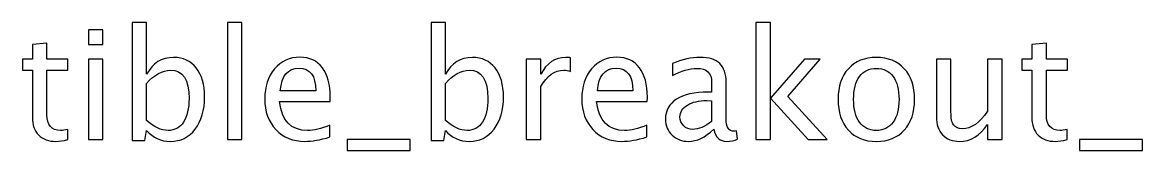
# Model space of a CAD drawing. Header units: centimetres. Extents: x -35.9 to 35.9, y -2.8 to 14.1.
# Drawn here: x 7.66 to 17.07, y 13.08 to 14.15 of the extents above; entities that cross this region are included whole.
import ezdxf

# ---------------------------------------------------------------- set-up
doc = ezdxf.new("R2010")
doc.units = ezdxf.units.CM
doc.header["$MEASUREMENT"] = 0
doc.layers.add('Layer 1', color=7, linetype='Continuous')

msp = doc.modelspace()

# ---------------------------------------------------------------- linework, layer by layer
at = {"layer": 'Layer 1'}
for points, knots in [([(8.58466, 13.16282), (8.58466, 13.16282), (8.58466, 14.14961), (8.58466, 14.14961), (8.58466, 14.14961), (8.58466, 14.14961), (8.70658, 14.14961), (8.70658, 14.14961), (8.70658, 14.14961), (8.70658, 14.14961), (8.70658, 13.71633), (8.70658, 13.71633), (8.70658, 13.71633), (8.75653, 13.81052), (8.83168, 13.85751), (8.93179, 13.85751), (8.93179, 13.85751), (9.01286, 13.85751), (9.07657, 13.82809), (9.12314, 13.76903), (9.12314, 13.76903), (9.16971, 13.70998), (9.19299, 13.62933), (9.19299, 13.5271), (9.19299, 13.5271), (9.19299, 13.41576), (9.16653, 13.3258), (9.11383, 13.25765), (9.11383, 13.25765), (9.06112, 13.18928), (8.9917, 13.1552), (8.90576, 13.1552), (8.90576, 13.1552), (8.82596, 13.1552), (8.7595, 13.18568), (8.70658, 13.24685), (8.70658, 13.24685), (8.70658, 13.24685), (8.69176, 13.16282), (8.69176, 13.16282), (8.69176, 13.16282), (8.69176, 13.16282), (8.58466, 13.16282), (8.58466, 13.16282)], [0, 0, 0, 0, 0.0833333, 0.0833333, 0.0833333, 0.0833333, 0.1666667, 0.1666667, 0.1666667, 0.1666667, 0.25, 0.25, 0.25, 0.25, 0.3333333, 0.3333333, 0.3333333, 0.3333333, 0.4166667, 0.4166667, 0.4166667, 0.4166667, 0.5, 0.5, 0.5, 0.5, 0.5833333, 0.5833333, 0.5833333, 0.5833333, 0.6666667, 0.6666667, 0.6666667, 0.6666667, 0.75, 0.75, 0.75, 0.75, 0.8333333, 0.8333333, 0.8333333, 0.8333333, 1, 1, 1, 1]), ([(9.38391, 13.17044), (9.38391, 13.17044), (9.38391, 14.14961), (9.38391, 14.14961), (9.38391, 14.14961), (9.38391, 14.14961), (9.50583, 14.14961), (9.50583, 14.14961), (9.50583, 14.14961), (9.50583, 14.14961), (9.50583, 13.17044), (9.50583, 13.17044), (9.50583, 13.17044), (9.50583, 13.17044), (9.38391, 13.17044), (9.38391, 13.17044)], [0, 0, 0, 0, 0.2, 0.2, 0.2, 0.2, 0.4, 0.4, 0.4, 0.4, 0.6, 0.6, 0.6, 0.6, 1, 1, 1, 1]), ([(11.09354, 13.16282), (11.09354, 13.16282), (11.09354, 14.14961), (11.09354, 14.14961), (11.09354, 14.14961), (11.09354, 14.14961), (11.21546, 14.14961), (11.21546, 14.14961), (11.21546, 14.14961), (11.21546, 14.14961), (11.21546, 13.71633), (11.21546, 13.71633), (11.21546, 13.71633), (11.26541, 13.81052), (11.34056, 13.85751), (11.44067, 13.85751), (11.44067, 13.85751), (11.52174, 13.85751), (11.58545, 13.82809), (11.63202, 13.76903), (11.63202, 13.76903), (11.67859, 13.70998), (11.70187, 13.62933), (11.70187, 13.5271), (11.70187, 13.5271), (11.70187, 13.41576), (11.67541, 13.3258), (11.62271, 13.25765), (11.62271, 13.25765), (11.57, 13.18928), (11.50058, 13.1552), (11.41464, 13.1552), (11.41464, 13.1552), (11.33484, 13.1552), (11.26838, 13.18568), (11.21546, 13.24685), (11.21546, 13.24685), (11.21546, 13.24685), (11.20064, 13.16282), (11.20064, 13.16282), (11.20064, 13.16282), (11.20064, 13.16282), (11.09354, 13.16282), (11.09354, 13.16282)], [0, 0, 0, 0, 0.0833333, 0.0833333, 0.0833333, 0.0833333, 0.1666667, 0.1666667, 0.1666667, 0.1666667, 0.25, 0.25, 0.25, 0.25, 0.3333333, 0.3333333, 0.3333333, 0.3333333, 0.4166667, 0.4166667, 0.4166667, 0.4166667, 0.5, 0.5, 0.5, 0.5, 0.5833333, 0.5833333, 0.5833333, 0.5833333, 0.6666667, 0.6666667, 0.6666667, 0.6666667, 0.75, 0.75, 0.75, 0.75, 0.8333333, 0.8333333, 0.8333333, 0.8333333, 1, 1, 1, 1]), ([(13.82128, 13.17044), (13.82128, 13.17044), (13.82128, 14.14961), (13.82128, 14.14961), (13.82128, 14.14961), (13.82128, 14.14961), (13.9432, 14.14961), (13.9432, 14.14961), (13.9432, 14.14961), (13.9432, 14.14961), (13.9432, 13.51694), (13.9432, 13.51694), (13.9432, 13.51694), (13.9432, 13.51694), (14.22895, 13.84354), (14.22895, 13.84354), (14.22895, 13.84354), (14.22895, 13.84354), (14.36061, 13.84354), (14.36061, 13.84354), (14.36061, 13.84354), (14.36061, 13.84354), (14.08756, 13.52943), (14.08756, 13.52943), (14.08756, 13.52943), (14.08756, 13.52943), (14.41776, 13.17044), (14.41776, 13.17044), (14.41776, 13.17044), (14.41776, 13.17044), (14.2607, 13.17044), (14.2607, 13.17044), (14.2607, 13.17044), (14.2607, 13.17044), (13.9432, 13.51567), (13.9432, 13.51567), (13.9432, 13.51567), (13.9432, 13.51567), (13.9432, 13.17044), (13.9432, 13.17044), (13.9432, 13.17044), (13.9432, 13.17044), (13.82128, 13.17044), (13.82128, 13.17044)], [0, 0, 0, 0, 0.0833333, 0.0833333, 0.0833333, 0.0833333, 0.1666667, 0.1666667, 0.1666667, 0.1666667, 0.25, 0.25, 0.25, 0.25, 0.3333333, 0.3333333, 0.3333333, 0.3333333, 0.4166667, 0.4166667, 0.4166667, 0.4166667, 0.5, 0.5, 0.5, 0.5, 0.5833333, 0.5833333, 0.5833333, 0.5833333, 0.6666667, 0.6666667, 0.6666667, 0.6666667, 0.75, 0.75, 0.75, 0.75, 0.8333333, 0.8333333, 0.8333333, 0.8333333, 1, 1, 1, 1]), ([(8.21763, 13.96673), (8.21763, 13.96673), (8.21763, 14.08865), (8.21763, 14.08865), (8.21763, 14.08865), (8.21763, 14.08865), (8.33955, 14.08865), (8.33955, 14.08865), (8.33955, 14.08865), (8.33955, 14.08865), (8.33955, 13.96673), (8.33955, 13.96673), (8.33955, 13.96673), (8.33955, 13.96673), (8.21763, 13.96673), (8.21763, 13.96673)], [0, 0, 0, 0, 0.2, 0.2, 0.2, 0.2, 0.4, 0.4, 0.4, 0.4, 0.6, 0.6, 0.6, 0.6, 1, 1, 1, 1]), ([(8.04364, 13.17065), (8.00596, 13.16028), (7.97316, 13.1552), (7.94543, 13.1552), (7.94543, 13.1552), (7.8832, 13.1552), (7.83473, 13.17298), (7.80001, 13.20854), (7.80001, 13.20854), (7.76509, 13.2441), (7.74773, 13.29342), (7.74773, 13.35671), (7.74773, 13.35671), (7.74773, 13.35671), (7.74773, 13.7521), (7.74773, 13.7521), (7.74773, 13.7521), (7.74773, 13.7521), (7.66349, 13.7521), (7.66349, 13.7521), (7.66349, 13.7521), (7.66349, 13.7521), (7.66349, 13.84354), (7.66349, 13.84354), (7.66349, 13.84354), (7.66349, 13.84354), (7.74773, 13.84354), (7.74773, 13.84354), (7.74773, 13.84354), (7.74773, 13.84354), (7.74773, 13.96525), (7.74773, 13.96525), (7.74773, 13.96525), (7.74773, 13.96525), (7.86965, 13.97689), (7.86965, 13.97689), (7.86965, 13.97689), (7.86965, 13.97689), (7.86965, 13.84354), (7.86965, 13.84354), (7.86965, 13.84354), (7.86965, 13.84354), (8.04618, 13.84354), (8.04618, 13.84354), (8.04618, 13.84354), (8.04618, 13.84354), (8.04618, 13.7521), (8.04618, 13.7521), (8.04618, 13.7521), (8.04618, 13.7521), (7.86965, 13.7521), (7.86965, 13.7521), (7.86965, 13.7521), (7.86965, 13.7521), (7.86965, 13.37872), (7.86965, 13.37872), (7.86965, 13.37872), (7.86965, 13.29067), (7.90796, 13.24664), (7.98437, 13.24664), (7.98437, 13.24664), (8.00067, 13.24664), (8.02036, 13.24939), (8.04364, 13.25468), (8.04364, 13.25468), (8.04364, 13.25468), (8.04364, 13.17065), (8.04364, 13.17065)], [0, 0, 0, 0, 0.0555556, 0.0555556, 0.0555556, 0.0555556, 0.1111111, 0.1111111, 0.1111111, 0.1111111, 0.1666667, 0.1666667, 0.1666667, 0.1666667, 0.2222222, 0.2222222, 0.2222222, 0.2222222, 0.2777778, 0.2777778, 0.2777778, 0.2777778, 0.3333333, 0.3333333, 0.3333333, 0.3333333, 0.3888889, 0.3888889, 0.3888889, 0.3888889, 0.4444444, 0.4444444, 0.4444444, 0.4444444, 0.5, 0.5, 0.5, 0.5, 0.5555556, 0.5555556, 0.5555556, 0.5555556, 0.6111111, 0.6111111, 0.6111111, 0.6111111, 0.6666667, 0.6666667, 0.6666667, 0.6666667, 0.7222222, 0.7222222, 0.7222222, 0.7222222, 0.7777778, 0.7777778, 0.7777778, 0.7777778, 0.8333333, 0.8333333, 0.8333333, 0.8333333, 0.8888889, 0.8888889, 0.8888889, 0.8888889, 1, 1, 1, 1]), ([(16.43304, 13.17065), (16.39536, 13.16028), (16.36256, 13.1552), (16.33483, 13.1552), (16.33483, 13.1552), (16.2726, 13.1552), (16.22413, 13.17298), (16.18941, 13.20854), (16.18941, 13.20854), (16.15449, 13.2441), (16.13713, 13.29342), (16.13713, 13.35671), (16.13713, 13.35671), (16.13713, 13.35671), (16.13713, 13.7521), (16.13713, 13.7521), (16.13713, 13.7521), (16.13713, 13.7521), (16.05289, 13.7521), (16.05289, 13.7521), (16.05289, 13.7521), (16.05289, 13.7521), (16.05289, 13.84354), (16.05289, 13.84354), (16.05289, 13.84354), (16.05289, 13.84354), (16.13713, 13.84354), (16.13713, 13.84354), (16.13713, 13.84354), (16.13713, 13.84354), (16.13713, 13.96525), (16.13713, 13.96525), (16.13713, 13.96525), (16.13713, 13.96525), (16.25905, 13.97689), (16.25905, 13.97689), (16.25905, 13.97689), (16.25905, 13.97689), (16.25905, 13.84354), (16.25905, 13.84354), (16.25905, 13.84354), (16.25905, 13.84354), (16.43558, 13.84354), (16.43558, 13.84354), (16.43558, 13.84354), (16.43558, 13.84354), (16.43558, 13.7521), (16.43558, 13.7521), (16.43558, 13.7521), (16.43558, 13.7521), (16.25905, 13.7521), (16.25905, 13.7521), (16.25905, 13.7521), (16.25905, 13.7521), (16.25905, 13.37872), (16.25905, 13.37872), (16.25905, 13.37872), (16.25905, 13.29067), (16.29736, 13.24664), (16.37377, 13.24664), (16.37377, 13.24664), (16.39007, 13.24664), (16.40976, 13.24939), (16.43304, 13.25468), (16.43304, 13.25468), (16.43304, 13.25468), (16.43304, 13.17065), (16.43304, 13.17065)], [0, 0, 0, 0, 0.0555556, 0.0555556, 0.0555556, 0.0555556, 0.1111111, 0.1111111, 0.1111111, 0.1111111, 0.1666667, 0.1666667, 0.1666667, 0.1666667, 0.2222222, 0.2222222, 0.2222222, 0.2222222, 0.2777778, 0.2777778, 0.2777778, 0.2777778, 0.3333333, 0.3333333, 0.3333333, 0.3333333, 0.3888889, 0.3888889, 0.3888889, 0.3888889, 0.4444444, 0.4444444, 0.4444444, 0.4444444, 0.5, 0.5, 0.5, 0.5, 0.5555556, 0.5555556, 0.5555556, 0.5555556, 0.6111111, 0.6111111, 0.6111111, 0.6111111, 0.6666667, 0.6666667, 0.6666667, 0.6666667, 0.7222222, 0.7222222, 0.7222222, 0.7222222, 0.7777778, 0.7777778, 0.7777778, 0.7777778, 0.8333333, 0.8333333, 0.8333333, 0.8333333, 0.8888889, 0.8888889, 0.8888889, 0.8888889, 1, 1, 1, 1]), ([(8.21763, 13.17044), (8.21763, 13.17044), (8.21763, 13.84354), (8.21763, 13.84354), (8.21763, 13.84354), (8.21763, 13.84354), (8.33955, 13.84354), (8.33955, 13.84354), (8.33955, 13.84354), (8.33955, 13.84354), (8.33955, 13.17044), (8.33955, 13.17044), (8.33955, 13.17044), (8.33955, 13.17044), (8.21763, 13.17044), (8.21763, 13.17044)], [0, 0, 0, 0, 0.2, 0.2, 0.2, 0.2, 0.4, 0.4, 0.4, 0.4, 0.6, 0.6, 0.6, 0.6, 1, 1, 1, 1]), ([(10.24497, 13.19203), (10.16306, 13.16748), (10.09299, 13.1552), (10.03457, 13.1552), (10.03457, 13.1552), (9.93488, 13.1552), (9.85381, 13.18822), (9.79137, 13.25405), (9.79137, 13.25405), (9.72893, 13.31988), (9.6976, 13.40518), (9.6976, 13.51017), (9.6976, 13.51017), (9.6976, 13.61198), (9.72512, 13.69559), (9.78036, 13.76099), (9.78036, 13.76099), (9.83561, 13.82618), (9.9063, 13.85878), (9.99245, 13.85878), (9.99245, 13.85878), (10.07394, 13.85878), (10.13702, 13.82978), (10.18147, 13.77179), (10.18147, 13.77179), (10.22592, 13.71379), (10.24815, 13.63166), (10.24815, 13.52519), (10.24815, 13.52519), (10.24815, 13.52519), (10.24751, 13.48794), (10.24751, 13.48794), (10.24751, 13.48794), (10.24751, 13.48794), (9.82206, 13.48794), (9.82206, 13.48794), (9.82206, 13.48794), (9.83984, 13.32707), (9.91837, 13.24664), (10.05743, 13.24664), (10.05743, 13.24664), (10.10845, 13.24664), (10.17089, 13.26103), (10.24497, 13.28982), (10.24497, 13.28982), (10.24497, 13.28982), (10.24497, 13.19203), (10.24497, 13.19203)], [0, 0, 0, 0, 0.0769231, 0.0769231, 0.0769231, 0.0769231, 0.1538462, 0.1538462, 0.1538462, 0.1538462, 0.2307692, 0.2307692, 0.2307692, 0.2307692, 0.3076923, 0.3076923, 0.3076923, 0.3076923, 0.3846154, 0.3846154, 0.3846154, 0.3846154, 0.4615385, 0.4615385, 0.4615385, 0.4615385, 0.5384615, 0.5384615, 0.5384615, 0.5384615, 0.6153846, 0.6153846, 0.6153846, 0.6153846, 0.6923077, 0.6923077, 0.6923077, 0.6923077, 0.7692308, 0.7692308, 0.7692308, 0.7692308, 0.8461538, 0.8461538, 0.8461538, 0.8461538, 1, 1, 1, 1]), ([(11.89279, 13.17044), (11.89279, 13.17044), (11.89279, 13.84354), (11.89279, 13.84354), (11.89279, 13.84354), (11.89279, 13.84354), (12.01471, 13.84354), (12.01471, 13.84354), (12.01471, 13.84354), (12.01471, 13.84354), (12.01471, 13.71633), (12.01471, 13.71633), (12.01471, 13.71633), (12.06318, 13.81052), (12.13346, 13.85751), (12.22574, 13.85751), (12.22574, 13.85751), (12.23823, 13.85751), (12.25135, 13.85645), (12.2649, 13.85434), (12.2649, 13.85434), (12.2649, 13.85434), (12.2649, 13.74025), (12.2649, 13.74025), (12.2649, 13.74025), (12.24373, 13.74723), (12.22511, 13.75083), (12.20902, 13.75083), (12.20902, 13.75083), (12.13155, 13.75083), (12.06678, 13.70511), (12.01471, 13.61346), (12.01471, 13.61346), (12.01471, 13.61346), (12.01471, 13.17044), (12.01471, 13.17044), (12.01471, 13.17044), (12.01471, 13.17044), (11.89279, 13.17044), (11.89279, 13.17044)], [0, 0, 0, 0, 0.0909091, 0.0909091, 0.0909091, 0.0909091, 0.1818182, 0.1818182, 0.1818182, 0.1818182, 0.2727273, 0.2727273, 0.2727273, 0.2727273, 0.3636364, 0.3636364, 0.3636364, 0.3636364, 0.4545455, 0.4545455, 0.4545455, 0.4545455, 0.5454545, 0.5454545, 0.5454545, 0.5454545, 0.6363636, 0.6363636, 0.6363636, 0.6363636, 0.7272727, 0.7272727, 0.7272727, 0.7272727, 0.8181818, 0.8181818, 0.8181818, 0.8181818, 1, 1, 1, 1]), ([(12.90646, 13.19203), (12.82455, 13.16748), (12.75448, 13.1552), (12.69606, 13.1552), (12.69606, 13.1552), (12.59637, 13.1552), (12.5153, 13.18822), (12.45286, 13.25405), (12.45286, 13.25405), (12.39042, 13.31988), (12.35909, 13.40518), (12.35909, 13.51017), (12.35909, 13.51017), (12.35909, 13.61198), (12.38661, 13.69559), (12.44185, 13.76099), (12.44185, 13.76099), (12.4971, 13.82618), (12.56779, 13.85878), (12.65394, 13.85878), (12.65394, 13.85878), (12.73543, 13.85878), (12.79851, 13.82978), (12.84296, 13.77179), (12.84296, 13.77179), (12.88741, 13.71379), (12.90964, 13.63166), (12.90964, 13.52519), (12.90964, 13.52519), (12.90964, 13.52519), (12.909, 13.48794), (12.909, 13.48794), (12.909, 13.48794), (12.909, 13.48794), (12.48355, 13.48794), (12.48355, 13.48794), (12.48355, 13.48794), (12.50133, 13.32707), (12.57986, 13.24664), (12.71892, 13.24664), (12.71892, 13.24664), (12.76994, 13.24664), (12.83238, 13.26103), (12.90646, 13.28982), (12.90646, 13.28982), (12.90646, 13.28982), (12.90646, 13.19203), (12.90646, 13.19203)], [0, 0, 0, 0, 0.0769231, 0.0769231, 0.0769231, 0.0769231, 0.1538462, 0.1538462, 0.1538462, 0.1538462, 0.2307692, 0.2307692, 0.2307692, 0.2307692, 0.3076923, 0.3076923, 0.3076923, 0.3076923, 0.3846154, 0.3846154, 0.3846154, 0.3846154, 0.4615385, 0.4615385, 0.4615385, 0.4615385, 0.5384615, 0.5384615, 0.5384615, 0.5384615, 0.6153846, 0.6153846, 0.6153846, 0.6153846, 0.6923077, 0.6923077, 0.6923077, 0.6923077, 0.7692308, 0.7692308, 0.7692308, 0.7692308, 0.8461538, 0.8461538, 0.8461538, 0.8461538, 1, 1, 1, 1]), ([(13.46695, 13.25617), (13.39372, 13.18886), (13.32323, 13.1552), (13.2555, 13.1552), (13.2555, 13.1552), (13.19983, 13.1552), (13.15347, 13.17256), (13.11686, 13.20748), (13.11686, 13.20748), (13.08003, 13.24241), (13.06161, 13.28643), (13.06161, 13.33956), (13.06161, 13.33956), (13.06161, 13.41301), (13.09251, 13.46953), (13.15432, 13.5089), (13.15432, 13.5089), (13.21613, 13.54827), (13.30482, 13.56795), (13.42039, 13.56795), (13.42039, 13.56795), (13.42039, 13.56795), (13.44896, 13.56795), (13.44896, 13.56795), (13.44896, 13.56795), (13.44896, 13.56795), (13.44896, 13.64902), (13.44896, 13.64902), (13.44896, 13.64902), (13.44896, 13.72712), (13.40832, 13.76607), (13.32683, 13.76607), (13.32683, 13.76607), (13.26375, 13.76607), (13.19475, 13.74617), (13.12003, 13.70638), (13.12003, 13.70638), (13.12003, 13.70638), (13.12003, 13.80671), (13.12003, 13.80671), (13.12003, 13.80671), (13.20216, 13.84058), (13.27963, 13.85751), (13.35223, 13.85751), (13.35223, 13.85751), (13.42695, 13.85751), (13.48219, 13.84058), (13.51754, 13.8065), (13.51754, 13.8065), (13.5531, 13.77242), (13.57088, 13.71993), (13.57088, 13.64902), (13.57088, 13.64902), (13.57088, 13.64902), (13.57088, 13.34485), (13.57088, 13.34485), (13.57088, 13.34485), (13.57088, 13.27522), (13.59226, 13.24029), (13.63523, 13.24029), (13.63523, 13.24029), (13.64052, 13.24029), (13.64835, 13.24114), (13.65872, 13.24283), (13.65872, 13.24283), (13.65872, 13.24283), (13.6674, 13.1751), (13.6674, 13.1751), (13.6674, 13.1751), (13.63967, 13.16176), (13.60919, 13.1552), (13.57575, 13.1552), (13.57575, 13.1552), (13.51881, 13.1552), (13.48262, 13.18886), (13.46695, 13.25617)], [0, 0, 0, 0, 0.05, 0.05, 0.05, 0.05, 0.1, 0.1, 0.1, 0.1, 0.15, 0.15, 0.15, 0.15, 0.2, 0.2, 0.2, 0.2, 0.25, 0.25, 0.25, 0.25, 0.3, 0.3, 0.3, 0.3, 0.35, 0.35, 0.35, 0.35, 0.4, 0.4, 0.4, 0.4, 0.45, 0.45, 0.45, 0.45, 0.5, 0.5, 0.5, 0.5, 0.55, 0.55, 0.55, 0.55, 0.6, 0.6, 0.6, 0.6, 0.65, 0.65, 0.65, 0.65, 0.7, 0.7, 0.7, 0.7, 0.75, 0.75, 0.75, 0.75, 0.8, 0.8, 0.8, 0.8, 0.85, 0.85, 0.85, 0.85, 0.9, 0.9, 0.9, 0.9, 1, 1, 1, 1]), ([(14.83157, 13.1552), (14.73272, 13.1552), (14.65441, 13.18674), (14.59683, 13.24982), (14.59683, 13.24982), (14.53905, 13.31289), (14.51026, 13.39862), (14.51026, 13.50678), (14.51026, 13.50678), (14.51026, 13.61473), (14.53905, 13.70024), (14.59683, 13.76311), (14.59683, 13.76311), (14.65441, 13.82597), (14.73272, 13.85751), (14.83157, 13.85751), (14.83157, 13.85751), (14.93042, 13.85751), (15.00874, 13.82597), (15.06631, 13.76311), (15.06631, 13.76311), (15.12409, 13.70024), (15.15288, 13.61473), (15.15288, 13.50678), (15.15288, 13.50678), (15.15288, 13.39862), (15.12409, 13.31289), (15.06631, 13.24982), (15.06631, 13.24982), (15.00874, 13.18674), (14.93042, 13.1552), (14.83157, 13.1552)], [0, 0, 0, 0, 0.1111111, 0.1111111, 0.1111111, 0.1111111, 0.2222222, 0.2222222, 0.2222222, 0.2222222, 0.3333333, 0.3333333, 0.3333333, 0.3333333, 0.4444444, 0.4444444, 0.4444444, 0.4444444, 0.5555556, 0.5555556, 0.5555556, 0.5555556, 0.6666667, 0.6666667, 0.6666667, 0.6666667, 0.7777778, 0.7777778, 0.7777778, 0.7777778, 1, 1, 1, 1]), ([(15.76544, 13.17044), (15.76544, 13.17044), (15.76544, 13.29702), (15.76544, 13.29702), (15.76544, 13.29702), (15.70046, 13.2024), (15.62151, 13.1552), (15.5288, 13.1552), (15.5288, 13.1552), (15.46995, 13.1552), (15.42318, 13.17362), (15.38846, 13.21066), (15.38846, 13.21066), (15.35354, 13.2477), (15.33618, 13.29744), (15.33618, 13.36031), (15.33618, 13.36031), (15.33618, 13.36031), (15.33618, 13.84354), (15.33618, 13.84354), (15.33618, 13.84354), (15.33618, 13.84354), (15.4581, 13.84354), (15.4581, 13.84354), (15.4581, 13.84354), (15.4581, 13.84354), (15.4581, 13.4001), (15.4581, 13.4001), (15.4581, 13.4001), (15.4581, 13.34951), (15.46551, 13.31374), (15.48011, 13.29257), (15.48011, 13.29257), (15.49493, 13.27119), (15.51948, 13.26061), (15.55399, 13.26061), (15.55399, 13.26061), (15.62849, 13.26061), (15.69919, 13.30951), (15.76544, 13.40751), (15.76544, 13.40751), (15.76544, 13.40751), (15.76544, 13.84354), (15.76544, 13.84354), (15.76544, 13.84354), (15.76544, 13.84354), (15.88736, 13.84354), (15.88736, 13.84354), (15.88736, 13.84354), (15.88736, 13.84354), (15.88736, 13.17044), (15.88736, 13.17044), (15.88736, 13.17044), (15.88736, 13.17044), (15.76544, 13.17044), (15.76544, 13.17044)], [0, 0, 0, 0, 0.0666667, 0.0666667, 0.0666667, 0.0666667, 0.1333333, 0.1333333, 0.1333333, 0.1333333, 0.2, 0.2, 0.2, 0.2, 0.2666667, 0.2666667, 0.2666667, 0.2666667, 0.3333333, 0.3333333, 0.3333333, 0.3333333, 0.4, 0.4, 0.4, 0.4, 0.4666667, 0.4666667, 0.4666667, 0.4666667, 0.5333333, 0.5333333, 0.5333333, 0.5333333, 0.6, 0.6, 0.6, 0.6, 0.6666667, 0.6666667, 0.6666667, 0.6666667, 0.7333333, 0.7333333, 0.7333333, 0.7333333, 0.8, 0.8, 0.8, 0.8, 0.8666667, 0.8666667, 0.8666667, 0.8666667, 1, 1, 1, 1]), ([(8.70658, 13.33088), (8.76945, 13.27479), (8.82935, 13.24664), (8.88629, 13.24664), (8.88629, 13.24664), (8.94238, 13.24664), (8.98577, 13.27014), (9.01625, 13.31691), (9.01625, 13.31691), (9.04694, 13.36369), (9.06218, 13.42952), (9.06218, 13.51461), (9.06218, 13.51461), (9.06218, 13.67209), (9.01011, 13.75083), (8.90597, 13.75083), (8.90597, 13.75083), (8.83781, 13.75083), (8.77135, 13.714), (8.70658, 13.64013), (8.70658, 13.64013), (8.70658, 13.64013), (8.70658, 13.33088), (8.70658, 13.33088)], [0, 0, 0, 0, 0.1428571, 0.1428571, 0.1428571, 0.1428571, 0.2857143, 0.2857143, 0.2857143, 0.2857143, 0.4285714, 0.4285714, 0.4285714, 0.4285714, 0.5714286, 0.5714286, 0.5714286, 0.5714286, 0.7142857, 0.7142857, 0.7142857, 0.7142857, 1, 1, 1, 1]), ([(9.82841, 13.57938), (9.82841, 13.57938), (10.12559, 13.57938), (10.12559, 13.57938), (10.12559, 13.57938), (10.12559, 13.70469), (10.07881, 13.76734), (9.98547, 13.76734), (9.98547, 13.76734), (9.89149, 13.76734), (9.83921, 13.70469), (9.82841, 13.57938)], [0, 0, 0, 0, 0.25, 0.25, 0.25, 0.25, 0.5, 0.5, 0.5, 0.5, 1, 1, 1, 1]), ([(11.21546, 13.33088), (11.27833, 13.27479), (11.33823, 13.24664), (11.39517, 13.24664), (11.39517, 13.24664), (11.45126, 13.24664), (11.49465, 13.27014), (11.52513, 13.31691), (11.52513, 13.31691), (11.55582, 13.36369), (11.57106, 13.42952), (11.57106, 13.51461), (11.57106, 13.51461), (11.57106, 13.67209), (11.51899, 13.75083), (11.41485, 13.75083), (11.41485, 13.75083), (11.34669, 13.75083), (11.28023, 13.714), (11.21546, 13.64013), (11.21546, 13.64013), (11.21546, 13.64013), (11.21546, 13.33088), (11.21546, 13.33088)], [0, 0, 0, 0, 0.1428571, 0.1428571, 0.1428571, 0.1428571, 0.2857143, 0.2857143, 0.2857143, 0.2857143, 0.4285714, 0.4285714, 0.4285714, 0.4285714, 0.5714286, 0.5714286, 0.5714286, 0.5714286, 0.7142857, 0.7142857, 0.7142857, 0.7142857, 1, 1, 1, 1]), ([(12.4899, 13.57938), (12.4899, 13.57938), (12.78708, 13.57938), (12.78708, 13.57938), (12.78708, 13.57938), (12.78708, 13.70469), (12.7403, 13.76734), (12.64696, 13.76734), (12.64696, 13.76734), (12.55298, 13.76734), (12.5007, 13.70469), (12.4899, 13.57938)], [0, 0, 0, 0, 0.25, 0.25, 0.25, 0.25, 0.5, 0.5, 0.5, 0.5, 1, 1, 1, 1]), ([(14.83136, 13.24664), (14.89168, 13.24664), (14.93867, 13.26929), (14.97212, 13.3148), (14.97212, 13.3148), (15.00535, 13.36009), (15.02207, 13.42423), (15.02207, 13.50678), (15.02207, 13.50678), (15.02207, 13.58912), (15.00535, 13.65304), (14.97212, 13.69834), (14.97212, 13.69834), (14.93867, 13.74342), (14.89168, 13.76607), (14.83136, 13.76607), (14.83136, 13.76607), (14.77082, 13.76607), (14.72383, 13.74342), (14.69081, 13.69834), (14.69081, 13.69834), (14.65758, 13.65304), (14.64107, 13.58912), (14.64107, 13.50678), (14.64107, 13.50678), (14.64107, 13.42423), (14.65758, 13.36009), (14.69081, 13.3148), (14.69081, 13.3148), (14.72383, 13.26929), (14.77082, 13.24664), (14.83136, 13.24664)], [0, 0, 0, 0, 0.1111111, 0.1111111, 0.1111111, 0.1111111, 0.2222222, 0.2222222, 0.2222222, 0.2222222, 0.3333333, 0.3333333, 0.3333333, 0.3333333, 0.4444444, 0.4444444, 0.4444444, 0.4444444, 0.5555556, 0.5555556, 0.5555556, 0.5555556, 0.6666667, 0.6666667, 0.6666667, 0.6666667, 0.7777778, 0.7777778, 0.7777778, 0.7777778, 1, 1, 1, 1]), ([(13.44896, 13.32263), (13.44896, 13.32263), (13.44896, 13.49556), (13.44896, 13.49556), (13.44896, 13.49556), (13.44896, 13.49556), (13.4098, 13.49683), (13.4098, 13.49683), (13.4098, 13.49683), (13.34207, 13.49683), (13.28746, 13.48434), (13.24576, 13.45937), (13.24576, 13.45937), (13.20427, 13.43418), (13.18353, 13.40095), (13.18353, 13.35946), (13.18353, 13.35946), (13.18353, 13.33046), (13.1939, 13.30591), (13.21443, 13.2858), (13.21443, 13.2858), (13.23518, 13.26569), (13.26037, 13.25553), (13.29021, 13.25553), (13.29021, 13.25553), (13.34101, 13.25553), (13.39393, 13.27797), (13.44896, 13.32263)], [0, 0, 0, 0, 0.125, 0.125, 0.125, 0.125, 0.25, 0.25, 0.25, 0.25, 0.375, 0.375, 0.375, 0.375, 0.5, 0.5, 0.5, 0.5, 0.625, 0.625, 0.625, 0.625, 0.75, 0.75, 0.75, 0.75, 1, 1, 1, 1]), ([(10.38996, 13.079), (10.38996, 13.079), (10.38996, 13.17044), (10.38996, 13.17044), (10.38996, 13.17044), (10.38996, 13.17044), (10.91828, 13.17044), (10.91828, 13.17044), (10.91828, 13.17044), (10.91828, 13.17044), (10.91828, 13.079), (10.91828, 13.079), (10.91828, 13.079), (10.91828, 13.079), (10.38996, 13.079), (10.38996, 13.079)], [0, 0, 0, 0, 0.2, 0.2, 0.2, 0.2, 0.4, 0.4, 0.4, 0.4, 0.6, 0.6, 0.6, 0.6, 1, 1, 1, 1]), ([(16.53845, 13.079), (16.53845, 13.079), (16.53845, 13.17044), (16.53845, 13.17044), (16.53845, 13.17044), (16.53845, 13.17044), (17.06677, 13.17044), (17.06677, 13.17044), (17.06677, 13.17044), (17.06677, 13.17044), (17.06677, 13.079), (17.06677, 13.079), (17.06677, 13.079), (17.06677, 13.079), (16.53845, 13.079), (16.53845, 13.079)], [0, 0, 0, 0, 0.2, 0.2, 0.2, 0.2, 0.4, 0.4, 0.4, 0.4, 0.6, 0.6, 0.6, 0.6, 1, 1, 1, 1])]:
    msp.add_open_spline(points, degree=3, knots=knots, dxfattribs=at)

doc.saveas('drawing.dxf')
